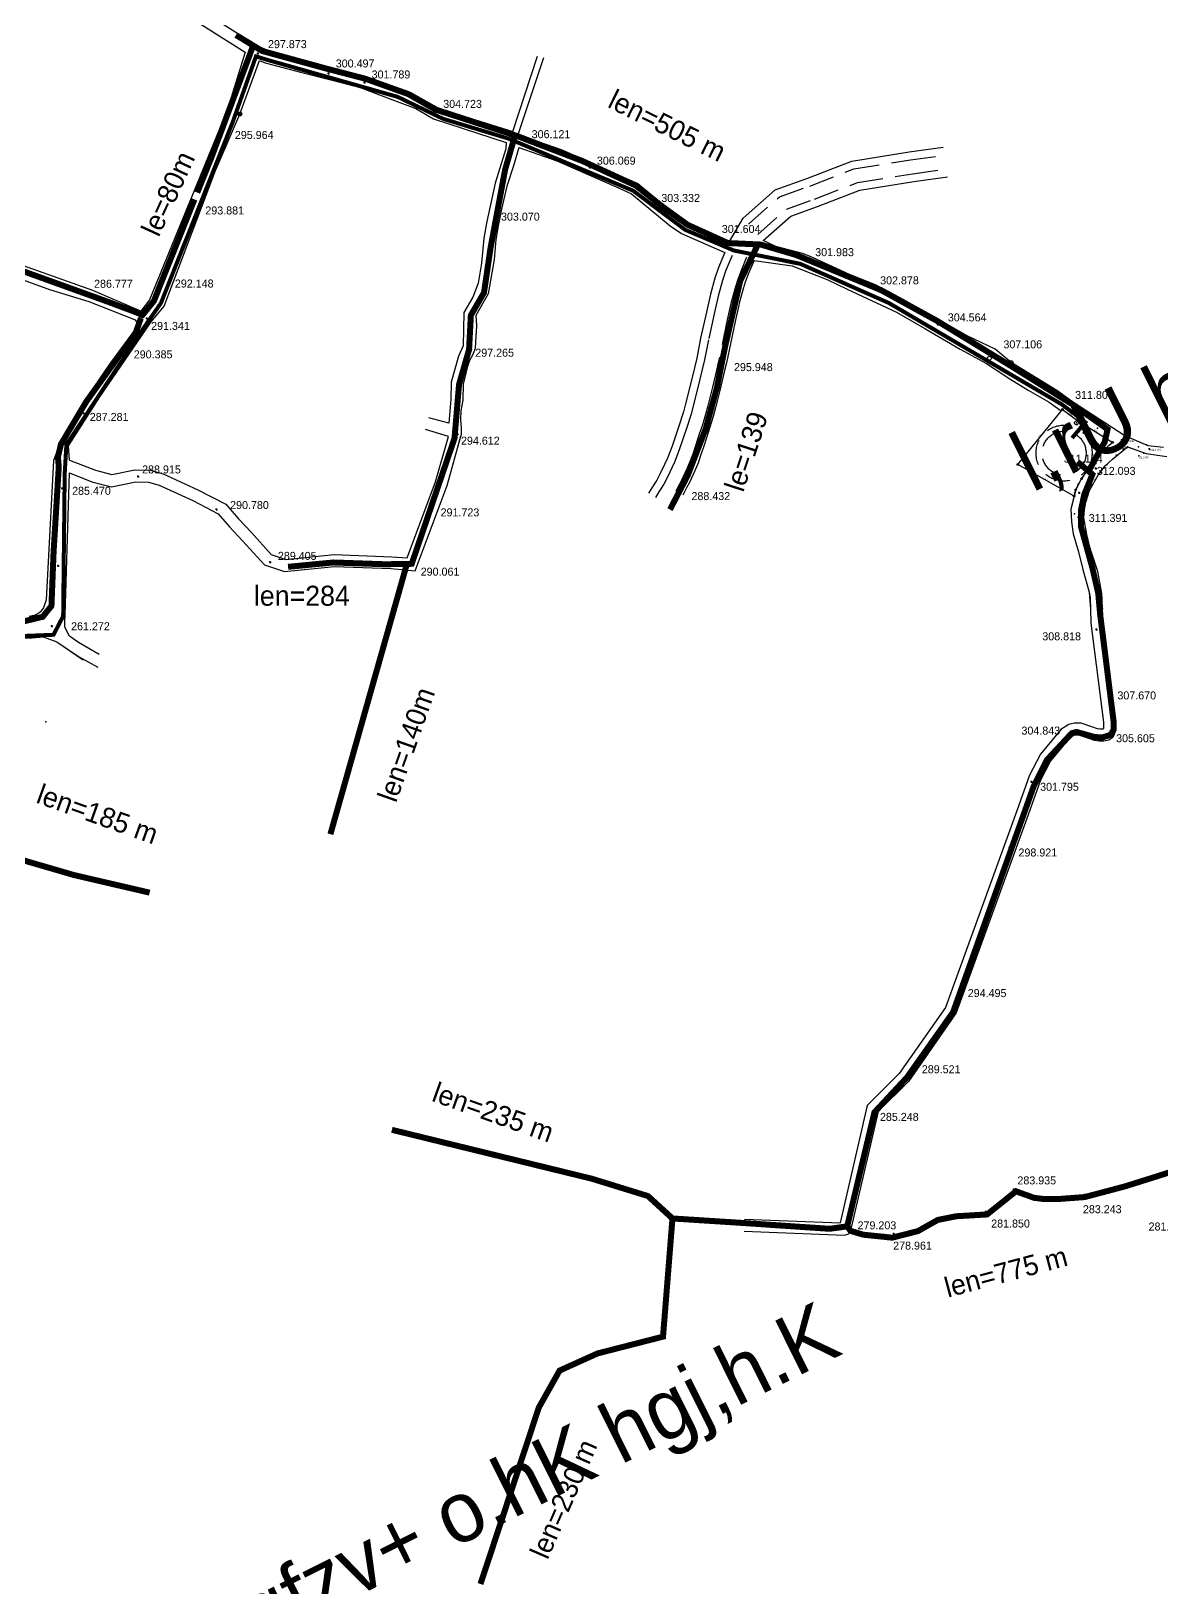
# Model space of a CAD drawing. Header units: metres. Extents: x 154318 to 157191, y 173056 to 174910.
# Drawn here: x 154811 to 155376, y 173705 to 174483 of the extents above; entities that cross this region are included whole.
import ezdxf
from ezdxf.enums import TextEntityAlignment as Align

# ---------------------------------------------------------------- set-up
doc = ezdxf.new("R2010")
doc.units = ezdxf.units.M
doc.header["$MEASUREMENT"] = 0
doc.linetypes.add('DASHED', pattern=[19.05, 12.7, -6.35])
doc.linetypes.add('SOLID_LINE', pattern=[0])
doc.layers.add('AA', color=7, linetype='Continuous')
doc.layers.add('CCCCCC', color=7, linetype='Continuous')
doc.styles.add('STYLE1', font='f1.shx', dxfattribs={"height": 2})
doc.dimstyles.new('Copy of Standard', dxfattribs={"dimtxt": 0.5, "dimasz": 0.18, "dimexe": 0.18, "dimexo": 0.0625, "dimgap": 0.3, "dimtad": 1, "dimzin": 0, "dimdsep": 46, "dimtxsty": 'Standard', "dimcen": 0.09, "dimse1": 1, "dimse2": 1, "dimsd1": 1, "dimsd2": 1, "dimadec": 0, "dimazin": 0, "dimtfac": 1, "dimtofl": 0, "dimtmove": 0, "dimatfit": 3, "dimfxl": 1, "dimtolj": 1, "dimtzin": 0, "dimarcsym": 0})

# ---------------------------------------------------------------- blocks, each defined once
blk = doc.blocks.new('*D0')
at = {"layer": 'Defpoints', "color": 0, "transparency": 16777216}
for p in [(155325.98, 174294.35, -0.64), (155303.68, 174266.82, -0.64), (155303.68, 174266.82)]:
    blk.add_point(p, dxfattribs=at)
at = {"layer": 'CCCCCC', "color": 0, "transparency": 16777216, "insert": (155314.4, 174280.93), "char_height": 0.5, "attachment_point": 5, "rotation": 50.99432}
blk.add_mtext('\\A1;35.43', dxfattribs=at)
blk = doc.blocks.new('*D1')
at = {"layer": 'Defpoints', "color": 0, "transparency": 16777216}
for p in [(155303.68, 174266.82, -0.64), (155331.79, 174251.08, -0.64), (155331.79, 174251.08)]:
    blk.add_point(p, dxfattribs=at)
at = {"layer": 'CCCCCC', "color": 0, "transparency": 16777216, "insert": (155318, 174259.43), "char_height": 0.5, "attachment_point": 5, "rotation": 330.76195}
blk.add_mtext('\\A1;32.21', dxfattribs=at)
blk = doc.blocks.new('*D2')
at = {"layer": 'Defpoints', "color": 0, "transparency": 16777216}
for p in [(155331.79, 174251.08, -0.64), (155331.79, 174251.08), (155332.55, 174254.15, 313.19)]:
    blk.add_point(p, dxfattribs=at)
at = {"layer": 'CCCCCC', "color": 0, "transparency": 16777216, "insert": (155331.64, 174252.75), "char_height": 0.5, "attachment_point": 5, "rotation": 76.13953}
blk.add_mtext('\\A1;3.16', dxfattribs=at)
blk = doc.blocks.new('*D3')
at = {"layer": 'Defpoints', "color": 0, "transparency": 16777216}
for p in [(155335.53, 174259.75, -0.64), (155332.55, 174254.15, 313.19), (155332.55, 174254.15)]:
    blk.add_point(p, dxfattribs=at)
at = {"layer": 'CCCCCC', "color": 0, "transparency": 16777216, "insert": (155333.55, 174257.21), "char_height": 0.5, "attachment_point": 5, "rotation": 61.984}
blk.add_mtext('\\A1;6.34', dxfattribs=at)
blk = doc.blocks.new('*D4')
at = {"layer": 'Defpoints', "color": 0, "transparency": 16777216}
for p in [(155340.31, 174266.51, -0.64), (155340.31, 174266.51), (155335.53, 174259.75, -0.64)]:
    blk.add_point(p, dxfattribs=at)
at = {"layer": 'CCCCCC', "color": 0, "transparency": 16777216, "insert": (155337.47, 174263.45), "char_height": 0.5, "attachment_point": 5, "rotation": 54.7227}
blk.add_mtext('\\A1;8.27', dxfattribs=at)
blk = doc.blocks.new('*D5')
at = {"layer": 'Defpoints', "color": 0, "transparency": 16777216}
for p in [(155343.7, 174270.73, -0.64), (155343.7, 174270.73), (155340.31, 174266.51, -0.64)]:
    blk.add_point(p, dxfattribs=at)
at = {"layer": 'CCCCCC', "color": 0, "transparency": 16777216, "insert": (155341.57, 174268.97), "char_height": 0.5, "attachment_point": 5, "rotation": 51.24718}
blk.add_mtext('\\A1;5.42', dxfattribs=at)
blk = doc.blocks.new('*D6')
at = {"layer": 'Defpoints', "color": 0, "transparency": 16777216}
for p in [(155351.06, 174277.89, -0.64), (155343.7, 174270.73, -0.64), (155343.7, 174270.73)]:
    blk.add_point(p, dxfattribs=at)
at = {"layer": 'CCCCCC', "color": 0, "transparency": 16777216, "insert": (155347, 174274.71), "char_height": 0.5, "attachment_point": 5, "rotation": 44.18222}
blk.add_mtext('\\A1;10.27', dxfattribs=at)
blk = doc.blocks.new('*D7')
at = {"layer": 'Defpoints', "color": 0, "transparency": 16777216}
for p in [(155333.47, 174288.89, -0.64), (155333.47, 174288.89), (155351.06, 174277.89, -0.64)]:
    blk.add_point(p, dxfattribs=at)
at = {"layer": 'CCCCCC', "color": 0, "transparency": 16777216, "insert": (155342.56, 174283.86), "char_height": 0.5, "attachment_point": 5, "rotation": 327.98588}
blk.add_mtext('\\A1;20.75', dxfattribs=at)
blk = doc.blocks.new('*D8')
at = {"layer": 'Defpoints', "color": 0, "transparency": 16777216}
for p in [(155325.98, 174294.35, -0.64), (155325.98, 174294.35), (155333.47, 174288.89, -0.64)]:
    blk.add_point(p, dxfattribs=at)
at = {"layer": 'CCCCCC', "color": 0, "transparency": 16777216, "insert": (155330.05, 174292.07), "char_height": 0.5, "attachment_point": 5, "rotation": 323.888}
blk.add_mtext('\\A1;9.26', dxfattribs=at)
blk = doc.blocks.new('*D9')
at = {"layer": 'Defpoints', "color": 0, "transparency": 16777216}
for p in [(155289.31, 174319.54, 300.9), (155325.8, 174293.94, -0.64), (155325.8, 174293.94)]:
    blk.add_point(p, dxfattribs=at)
at = {"layer": 'CCCCCC', "color": 0, "transparency": 16777216, "insert": (155307.87, 174307.19), "char_height": 0.5, "attachment_point": 5, "rotation": 324.94946}
blk.add_mtext('\\A1;44.57', dxfattribs=at)
blk = doc.blocks.new('*D10')
at = {"layer": 'Defpoints', "color": 0, "transparency": 16777216}
for p in [(155326.76, 174283.52, -0.64), (155326.76, 174283.52), (155326.76, 174272.52, -0.64)]:
    blk.add_point(p, dxfattribs=at)
at = {"layer": 'CCCCCC', "color": 0, "transparency": 16777216, "insert": (155326.21, 174278.02), "char_height": 0.5, "attachment_point": 5, "rotation": 90}
blk.add_mtext('\\A1;11.00', dxfattribs=at)
blk = doc.blocks.new('*D11')
at = {"layer": 'Defpoints', "color": 0, "transparency": 16777216}
for p in [(155326.76, 174286.52, -0.64), (155326.76, 174286.52), (155326.76, 174283.52)]:
    blk.add_point(p, dxfattribs=at)
at = {"layer": 'CCCCCC', "color": 0, "transparency": 16777216, "insert": (155326.21, 174285.02), "char_height": 0.5, "attachment_point": 5, "rotation": 90}
blk.add_mtext('\\A1;3.00', dxfattribs=at)

msp = doc.modelspace()

# ---------------------------------------------------------------- linework, layer by layer
at = {"color": 4}
msp.add_circle((154865.75388, 174340.86209), 1, dxfattribs=at)
at = {"layer": 'CCCCCC', "color": 0}
for points, elevation in [([(154594.26574, 174608.40544), (154608.0455, 174612.76786), (154617.56264, 174614.32772), (154625.8582, 174615.12902), (154633.28754, 174616.28483), (154639.64171, 174616.85688), (154643.62577, 174617.21556), (154648.00328, 174617.60966), (154658.63282, 174617.97232), (154669.60447, 174617.29782), (154698.26936, 174615.42514), (154711.76545, 174612.73425), (154717.69679, 174609.82809), (154721.72194, 174606.7384), (154723.02953, 174605.27353), (154728.65911, 174598.85236), (154738.35802, 174590.94853), (154756.98513, 174578.38887), (154775.21692, 174567.0953), (154793.9884, 174554.60527), (154816.36081, 174538.2666), (154852.66263, 174514.11835), (154917.58171, 174472.91593)], 283.28319), ([(154729.69417, 174606.77318), (154732.83923, 174603.18588), (154741.93768, 174595.77138), (154760.2433, 174583.42848), (154778.45944, 174572.14462), (154797.42121, 174559.52797), (154819.79334, 174543.1895), (154855.93216, 174519.14968), (154923.42236, 174476.31544)], 283.28319), ([(154931.10265, 174472.86374), (154944.55797, 174469.36365), (154957.06129, 174466.15087), (154976.75743, 174460.98771), (154999.97232, 174452.97107), (155014.48276, 174444.81858), (155051.36265, 174433.25014), (155063.67486, 174470.84934)], 278.68937), ([(154924.71709, 174468.8334), (154927.58605, 174467.57882), (154945.26935, 174462.97892), (154961.13068, 174458.85296), (154975.02031, 174455.23989), (154992.1512, 174448.80711), (155002.96389, 174444.73155), (155011.67871, 174439.67026), (155047.95062, 174427.77965)], 278.68937), ([(155066.63024, 174470.16093), (155054.07877, 174432.04926), (155055.30316, 174431.61144), (155074.82156, 174423.8239), (155091.37344, 174417.21996)], 298.16034), ([(155047.95062, 174427.77965), (155047.90139, 174424.59171), (155042.53025, 174407.42329), (155038.3931, 174388.30914), (155036.83651, 174379.99441), (155035.73521, 174367.44829), (155034.10143, 174357.54215), (155031.43375, 174350.50575), (155026.89311, 174342.86126), (155026.54115, 174326.1349), (155024.1329, 174321.0485), (155020.62047, 174307.98643), (155020.31197, 174299.5042), (155019.36648, 174287.4184), (155009.42088, 174290.07169)], 278.68937), ([(155056.34841, 174430.85628), (155075.46674, 174424.19795), (155106.66122, 174410.51348), (155113.80956, 174407.20869), (155133.6, 174390.91525), (155138.58445, 174387.65144), (155159.66616, 174378.27281)], 279.92843), ([(155054.37505, 174425.19009), (155051.83745, 174416.65181), (155048.33188, 174405.87258), (155045.71778, 174394.4601), (155044.09685, 174386.16989), (155042.79249, 174379.20248), (155042.08808, 174369.30725), (155039.09557, 174352.11781), (155032.92174, 174341.2619), (155033.20994, 174336.05526), (155032.69095, 174327.90873), (155032.4927, 174324.79683), (155031.17224, 174321.53245), (155029.73742, 174318.84168), (155028.60763, 174315.26145), (155027.37402, 174310.27511), (155026.59283, 174307.11747), (155026.29815, 174299.01514), (155025.34124, 174293.60872), (155025.15088, 174289.3654), (155025.46582, 174285.05326), (155025.4889, 174282.36082), (155025.35375, 174280.83592), (155025.33218, 174280.80909)], 279.92843), ([(155054.37505, 174425.19009), (155073.27152, 174418.60901), (155104.19688, 174405.0426), (155110.59151, 174402.08626), (155130.0392, 174386.075), (155135.70298, 174382.36638), (155157.22738, 174372.79081)], 279.92843), ([(155166.49878, 174390.01815), (155182.46883, 174404.18515), (155198.31761, 174409.77336), (155220.71514, 174418.47436), (155249.43408, 174423.0488), (155266.40194, 174425.41375)], 313.36682), ([(155176.45301, 174378.79704), (155190.22627, 174391.01527), (155203.52875, 174395.70567), (155224.6551, 174403.91284), (155251.64937, 174408.21257), (155268.47259, 174410.55736)], 313.36682), ([(154865.47963, 174343.47754), (154841.44722, 174353.81926), (154747.184, 174387.28803), (154731.52028, 174393.87702), (154715.65705, 174397.2129)], 283.28319), ([(155159.66616, 174378.27281), (155166.49878, 174390.01815)], 279.92843), ([(155157.22738, 174372.79081), (155155.71448, 174369.26606), (155153.92305, 174364.77473), (155152.34752, 174359.98501), (155150.03822, 174351.98641), (155148.04111, 174343.02326), (155145.16866, 174329.93824), (155143.20952, 174319.95582), (155142.10448, 174315.17817), (155139.79288, 174305.60069), (155137.59479, 174297.12297), (155136.55299, 174293.10904), (155134.29495, 174286.06456), (155130.92141, 174275.95654), (155128.65301, 174269.96066), (155127.19467, 174266.80476), (155125.20834, 174262.64392), (155123.25628, 174259.05565), (155120.87846, 174255.21923), (155119.20892, 174252.52444)], 279.92843), ([(155376.43866, 174275.27467), (155368.78823, 174276.14716), (155357.09768, 174281.09894), (155331.03193, 174298.10333), (155323.09246, 174303.88857), (155300.31613, 174317.82228), (155292.3294, 174324.41268), (155278.28705, 174331.09638), (155260.02115, 174341.6331), (155246.77614, 174349.15824), (155232.47774, 174356.64162), (155219.57642, 174361.85998), (155210.93074, 174365.83862), (155199.55312, 174370.94762), (155196.01076, 174372.23529), (155182.8082, 174375.81618), (155176.45301, 174378.79704)], 313.36682), ([(155171.85422, 174368.8378), (155169.26134, 174362.72109), (155167.49197, 174358.02044), (155166.39421, 174354.56106), (155164.45707, 174347.45324), (155164.23666, 174346.47784), (155162.39426, 174338.32481), (155158.07397, 174317.69295), (155157.17482, 174313.76388), (155154.96768, 174304.50617), (155152.57177, 174295.11941), (155151.45483, 174290.81597), (155149.85726, 174285.47354), (155148.15672, 174280.16832), (155146.58058, 174275.42876), (155144.99964, 174270.76663), (155144.06028, 174268.01514), (155142.12421, 174263.3541), (155139.6094, 174257.91194), (155138.17493, 174255.09009), (155136.23, 174251.51492)], 301.54541), ([(155171.85422, 174368.8378), (155190.96439, 174366.1896), (155208.66002, 174359.07965), (155218.35506, 174354.48686), (155242.97598, 174342.94374), (155257.1839, 174334.85869), (155274.93792, 174324.52122), (155287.93751, 174317.38302), (155299.68108, 174309.57242), (155308.88983, 174304.03044), (155319.26387, 174298.01685), (155325.35323, 174293.57446)], 301.54541), ([(155019.24942, 174280.79711), (155007.77103, 174284.30398)], 279.92843), ([(155351.06391, 174277.89138), (155348.6886, 174275.81564), (155343.69799, 174270.73278), (155340.30766, 174266.50894), (155337.31125, 174262.55686), (155335.52862, 174259.7536), (155332.54875, 174254.15305), (155330.185, 174244.57323), (155330.41534, 174238.11239), (155331.29084, 174232.24618), (155334.0506, 174223.25326), (155336.14052, 174214.29288), (155339.32035, 174202.97886), (155339.72961, 174200.17306), (155339.90861, 174194.58443), (155340.0877, 174187.33504)], 313.83228), ([(155351.06391, 174277.89138), (155348.6886, 174275.81564), (155343.69799, 174270.73278), (155340.30766, 174266.50894), (155337.31125, 174262.55686), (155335.52862, 174259.7536), (155332.54875, 174254.15305), (155330.185, 174244.57323), (155330.41534, 174238.11239), (155331.29084, 174232.24618), (155334.0506, 174223.25326), (155336.14052, 174214.29288), (155339.32035, 174202.97886), (155339.72961, 174200.17306), (155339.90861, 174194.58443), (155340.0877, 174187.33504)], 313.83228), ([(155351.06391, 174277.89138), (155348.6886, 174275.81564), (155343.69799, 174270.73278), (155340.30766, 174266.50894), (155337.31125, 174262.55686), (155335.52862, 174259.7536), (155332.54875, 174254.15305), (155330.185, 174244.57323), (155330.41534, 174238.11239), (155331.29084, 174232.24618), (155334.0506, 174223.25326), (155336.14052, 174214.29288), (155339.32035, 174202.97886), (155339.72961, 174200.17306), (155339.90861, 174194.58443), (155340.0877, 174187.33504)], 313.19073), ([(155351.06391, 174277.89138), (155348.6886, 174275.81564), (155343.69799, 174270.73278), (155340.30766, 174266.50894), (155337.41391, 174262.69225), (155335.52862, 174259.7536), (155332.5989, 174254.24729), (155331.79118, 174251.08274), (155330.185, 174244.57323), (155330.41534, 174238.11239), (155331.29084, 174232.24618), (155334.0506, 174223.25326), (155336.14052, 174214.29288), (155339.32035, 174202.97886), (155339.90861, 174194.58443), (155340.0877, 174187.33504)], 301.54541), ([(155167.11025, 173889.70375), (155214.82021, 173887.73991)], 274.36181), ([(155166.86349, 173883.70883), (155217.05588, 173881.64281)], 274.36181)]:
    msp.add_lwpolyline(points, dxfattribs=dict(at, elevation=elevation))
at = {"layer": 'CCCCCC', "color": 2}
for points in [[(154816.36081, 174538.2666), (154852.66263, 174514.11835), (154917.58171, 174472.91593)], [(154923.42236, 174476.31544), (154931.10265, 174472.86374)]]:
    msp.add_lwpolyline(points, dxfattribs=at)
at = {"layer": 'CCCCCC', "color": 4, "linetype": 'DASHED', "const_width": 3}
for points in [[(155339.2421, 174263.88108), (155347.08835, 174278.14944), (155348.50167, 174284.4207), (155331.38446, 174296.60873), (155300.56096, 174315.86463), (155263.27986, 174338.63031), (155235.41199, 174353.94906), (155192.88929, 174371.54708), (155175.13467, 174376.7745), (155158.73645, 174377.52197), (155138.58204, 174386.69636), (155126.30045, 174395.59157), (155112.90149, 174406.20687), (155086.05613, 174418.54309), (155053.11741, 174431.15276), (155012.66821, 174444.25855), (154999.09092, 174451.97729), (154977.6503, 174459.64116), (154958.43873, 174464.63771), (154926.11845, 174473.50426), (154913.04885, 174481.46956)], [(155333.54521, 174268.07038), (155340.92669, 174261.86052), (155336.848, 174251.76919), (155335.29431, 174244.39513), (155335.29431, 174235.46799), (155340.92669, 174215.09129), (155343.84058, 174202.47753), (155344.77014, 174192.16351), (155351.47437, 174138.74478), (155351.48954, 174134.20016), (155350.06485, 174131.87831), (155348.93989, 174131.35434), (155345.94063, 174130.45541), (155342.11615, 174130.60523), (155333.04439, 174133.1514), (155330.6446, 174132.55293), (155318.19986, 174119.20397), (155311.57531, 174105.968), (155293.72394, 174055.88793), (155271.30064, 173993.07294), (155248.31012, 173960.53441), (155232.01245, 173943.03791), (155218.42757, 173886.14869), (155220.01625, 173883.79547), (155226.45834, 173881.87714), (155240.92769, 173880.39444), (155253.74402, 173883.68235), (155263.64458, 173889.24267), (155273.00775, 173891.11196), (155288.30803, 173891.99873), (155302.73385, 173903.58085), (155311.82348, 173900.29754), (155317.01927, 173899.66278), (155324.92572, 173899.78261), (155337.04482, 173900.68153), (155357.3345, 173906.06138), (155381.77909, 173913.77591)]]:
    msp.add_lwpolyline(points, dxfattribs=at)
at = {"layer": 'CCCCCC', "color": 0}
for points in [[(154917.58171, 174472.91593), (154908.76062, 174444.31656), (154869.86038, 174349.12742), (154865.47963, 174343.47754)], [(154829.79428, 174269.05076), (154829.40779, 174276.1804), (154844.946, 174300.70943), (154866.03265, 174331.25323), (154870.58175, 174338.1511), (154877.11727, 174345.98738), (154902.86688, 174413.79713), (154914.93514, 174441.9996), (154924.71709, 174468.8334)], [(154777.75172, 174369.58938), (154819.92677, 174354.25427), (154839.53196, 174348.34911), (154862.3428, 174339.27583), (154863.43463, 174338.04257), (154863.64785, 174336.94791), (154863.28045, 174335.31987), (154849.8899, 174316.91179), (154836.66489, 174297.66733), (154829.51883, 174286.02645), (154825.28929, 174278.01806), (154821.8643, 174268.80819), (154818.16754, 174199.23965), (154816.88256, 174195.12417), (154815.12906, 174193.05045), (154813.18923, 174191.76927), (154812.00244, 174191.29509), (154809.71946, 174190.88706)], [(154829.79428, 174269.05076), (154842.91313, 174263.96323), (154851.04162, 174261.87941), (154862.41029, 174264.10486), (154870.16778, 174264.01754), (154876.72237, 174262.18438), (154894.04363, 174254.21658), (154907.99239, 174247.01851), (154914.23538, 174239.60178), (154920.75514, 174232.77027), (154930.64929, 174221.82268), (154937.9221, 174219.40042), (154962.12022, 174221.91182), (154990.96572, 174220.76164), (154998.53115, 174220.10471), (155012.75601, 174258.2135), (155019.24942, 174280.79711)], [(154829.84972, 174262.59388), (154841.07695, 174258.23993), (154850.86434, 174255.73083), (154862.95856, 174258.09831), (154869.31144, 174258.0268), (154874.64764, 174256.53439), (154891.41283, 174248.82239), (154904.17473, 174242.23677), (154909.76563, 174235.59473), (154916.35837, 174228.68677), (154927.25605, 174216.6288), (154937.25411, 174213.29886), (154962.31136, 174215.89943), (154990.58646, 174214.77199), (155002.55699, 174213.73256), (155018.45829, 174256.33259), (155025.36146, 174280.91338)], [(155346.35736, 174187.50657), (155345.64224, 174202.3894), (155343.68894, 174213.27236), (155339.84699, 174224.81667), (155338.14213, 174231.91901), (155336.69858, 174240.13313), (155336.93004, 174244.33198), (155337.60222, 174248.03043), (155339.47532, 174253.82731), (155342.41006, 174259.09212), (155344.00588, 174261.9135), (155347.27871, 174266.08669), (155350.97339, 174269.42953), (155358.38895, 174275.66263), (155367.72284, 174272.25114), (155378.13408, 174270.87533)], [(154844.63922, 174171.86157), (154834.37812, 174177.80747), (154829.82498, 174181.07813), (154827.50719, 174185.60711), (154827.56916, 174188.48348), (154827.75668, 174191.76481), (154829.84972, 174262.59388)], [(155340.06542, 174187.54193), (155346.49281, 174137.98037), (155346.42632, 174134.82456), (155346.35151, 174134.60038), (155345.83628, 174134.47169), (155344.86754, 174134.47169), (155343.49616, 174134.72561), (155340.56815, 174135.67597), (155335.2458, 174137.6196), (155331.77867, 174137.6196), (155329.2301, 174136.824), (155325.38363, 174134.55891), (155315.02917, 174122.13192), (155309.43636, 174111.53198), (155303.11966, 174093.70159)], [(155346.35736, 174187.50657), (155352.50068, 174138.2904), (155352.40582, 174133.78835), (155351.63941, 174131.49189), (155351.21447, 174130.30067), (155349.1277, 174129.10946), (155346.57425, 174128.47169), (155344.31674, 174128.47169), (155342.0175, 174128.89742), (155338.61227, 174130.00267), (155334.18452, 174131.6196), (155332.69343, 174131.6196), (155331.6785, 174131.30277), (155329.32614, 174129.91752), (155320.04191, 174118.77497), (155314.9464, 174109.11755), (155308.77525, 174091.69801)], [(154704.28062, 174102.14061), (154709.0784, 174103.91022), (154720.95095, 174109.68131), (154731.80394, 174115.20206), (154776.06769, 174142.62528), (154785.81546, 174152.82295), (154790.07907, 174162.84444), (154792.38281, 174172.08738), (154795.52124, 174177.49039), (154799.00457, 174179.7552), (154806.86717, 174180.22924), (154811.16075, 174180.15433), (154816.61467, 174180.76756), (154823.45916, 174178.23947), (154834.32598, 174170.88395), (154843.98417, 174165.58939)], [(154823.45916, 174178.23947), (154836.70947, 174169.27061)], [(155303.11966, 174093.70159), (155267.48285, 173995.47291), (155244.35928, 173962.38444), (155228.47147, 173946.42332), (155214.82021, 173887.73991)], [(155308.77525, 174091.69801), (155272.8799, 173992.72137), (155248.97905, 173958.52064), (155233.92853, 173943.40068), (155220.10124, 173883.96054)]]:
    msp.add_lwpolyline(points, dxfattribs=at)
at = {"layer": 'CCCCCC', "color": 1, "linetype": 'DASHED', "const_width": 3}
msp.add_lwpolyline([(154921.45357, 174475.79418), (154900.59915, 174419.89804), (154893.66458, 174402.73242)], dxfattribs=at)
at = {"layer": 'CCCCCC', "color": 0, "flags": 128}
for points in [[(154923.90818, 174472.28747), (154923.90818, 174472.78747)], [(154923.90818, 174472.28747), (154923.40818, 174472.28747)], [(154923.90818, 174472.28747), (154924.40818, 174472.28747)], [(154923.90818, 174472.28747), (154923.90818, 174471.78747)], [(154959.31688, 174462.2338), (154958.81688, 174462.2338)], [(154959.31688, 174462.2338), (154959.31688, 174462.7338)], [(154959.31688, 174462.2338), (154959.81688, 174462.2338)], [(154959.31688, 174462.2338), (154959.31688, 174461.7338)], [(154977.18153, 174457.74648), (154976.68153, 174457.74648)], [(154977.18153, 174457.74648), (154977.18153, 174458.24648)], [(154977.18153, 174457.74648), (154977.68153, 174457.74648)], [(154977.18153, 174457.74648), (154977.18153, 174457.24648)], [(155012.47262, 174442.15183), (155011.97262, 174442.15183)], [(155012.47262, 174442.15183), (155012.47262, 174442.65183)], [(155012.47262, 174442.15183), (155012.97262, 174442.15183)], [(155012.47262, 174442.15183), (155012.47262, 174441.65183)], [(154909.4886, 174433.33358), (154909.4886, 174433.83358)], [(154909.4886, 174433.33358), (154908.9886, 174433.33358)], [(154909.4886, 174433.33358), (154909.9886, 174433.33358)], [(154909.4886, 174433.33358), (154909.4886, 174432.83358)], [(155055.63841, 174426.63823), (155055.13841, 174426.63823)], [(155055.63841, 174426.63823), (155055.63841, 174427.13823)], [(155055.63841, 174426.63823), (155056.13841, 174426.63823)], [(155055.63841, 174426.63823), (155055.63841, 174426.13823)], [(155089.8918, 174415.21977), (155089.3918, 174415.21977)], [(155089.8918, 174415.21977), (155089.8918, 174415.71977)], [(155089.8918, 174415.21977), (155090.3918, 174415.21977)], [(155089.8918, 174415.21977), (155089.8918, 174414.71977)], [(154894.61182, 174396.24715), (154894.11182, 174396.24715)], [(154894.61182, 174396.24715), (154894.61182, 174396.74715)], [(154894.61182, 174396.24715), (154895.11182, 174396.24715)], [(154894.61182, 174396.24715), (154894.61182, 174395.74715)], [(155121.76627, 174396.68352), (155121.26627, 174396.68352)], [(155121.76627, 174396.68352), (155121.76627, 174397.18352)], [(155121.76627, 174396.68352), (155122.26627, 174396.68352)], [(155121.76627, 174396.68352), (155121.76627, 174396.18352)], [(155043.50289, 174392.37714), (155043.00289, 174392.37714)], [(155043.50289, 174392.37714), (155043.50289, 174392.87714)], [(155043.50289, 174392.37714), (155044.00289, 174392.37714)], [(155043.50289, 174392.37714), (155043.50289, 174391.87714)], [(155154.59307, 174377.19675), (155154.09307, 174377.19675)], [(155154.59307, 174377.19675), (155154.59307, 174377.69675)], [(155154.59307, 174377.19675), (155155.09307, 174377.19675)], [(155154.59307, 174377.19675), (155154.59307, 174376.69675)], [(155198.79846, 174368.37359), (155198.29846, 174368.37359)], [(155198.79846, 174368.37359), (155198.79846, 174368.87359)], [(155198.79846, 174368.37359), (155199.29846, 174368.37359)], [(155198.79846, 174368.37359), (155198.79846, 174367.87359)], [(154879.75022, 174359.17791), (154879.25022, 174359.17791)], [(154879.75022, 174359.17791), (154879.75022, 174359.67791)], [(154879.75022, 174359.17791), (154880.25022, 174359.17791)], [(154879.75022, 174359.17791), (154879.75022, 174358.67791)], [(155232.19437, 174355.18837), (155232.19437, 174355.68837)], [(154840.1566, 174351.07603), (154839.6566, 174351.07603)], [(154840.1566, 174351.07603), (154840.1566, 174351.57603)], [(154840.1566, 174351.07603), (154840.6566, 174351.07603)], [(154840.1566, 174351.07603), (154840.1566, 174350.57603)], [(155232.19437, 174355.18837), (155231.69437, 174355.18837)], [(155232.19437, 174355.18837), (155232.69437, 174355.18837)], [(155232.19437, 174355.18837), (155232.19437, 174354.68837)], [(154868.50253, 174339.76565), (154868.50253, 174340.26565)], [(154868.50253, 174339.76565), (154868.00253, 174339.76565)], [(154868.50253, 174339.76565), (154869.00253, 174339.76565)], [(154868.50253, 174339.76565), (154868.50253, 174339.26565)], [(155263.7748, 174336.72826), (155263.2748, 174336.72826)], [(155263.7748, 174336.72826), (155263.7748, 174337.22826)], [(155263.7748, 174336.72826), (155264.2748, 174336.72826)], [(155263.7748, 174336.72826), (155263.7748, 174336.22826)], [(154859.54459, 174325.03963), (154859.04459, 174325.03963)], [(154859.54459, 174325.03963), (154859.54459, 174325.53963)], [(154859.54459, 174325.03963), (154860.04459, 174325.03963)], [(154859.54459, 174325.03963), (154859.54459, 174324.53963)], [(155030.52128, 174324.5435), (155030.02128, 174324.5435)], [(155030.52128, 174324.5435), (155030.52128, 174325.0435)], [(155030.52128, 174324.5435), (155031.02128, 174324.5435)], [(155030.52128, 174324.5435), (155030.52128, 174324.0435)], [(155291.24049, 174320.9191), (155290.74049, 174320.9191)], [(155291.24049, 174320.9191), (155291.24049, 174321.4191)], [(155291.24049, 174320.9191), (155291.74049, 174320.9191)], [(155291.24049, 174320.9191), (155291.24049, 174320.4191)], [(155327.34487, 174298.08616), (155326.84487, 174298.08616)], [(155327.34487, 174298.08616), (155327.34487, 174298.58616)], [(155327.34487, 174298.08616), (155327.84487, 174298.08616)], [(155327.34487, 174298.08616), (155327.34487, 174297.58616)], [(154837.03213, 174292.31034), (154836.53213, 174292.31034)], [(154837.03213, 174292.31034), (154837.03213, 174292.81034)], [(154837.03213, 174292.31034), (154837.53213, 174292.31034)], [(154837.03213, 174292.31034), (154837.03213, 174291.81034)], [(155023.73359, 174281.9341), (155023.23359, 174281.9341)], [(155023.73359, 174281.9341), (155023.73359, 174282.4341)], [(155023.73359, 174281.9341), (155024.23359, 174281.9341)], [(155023.73359, 174281.9341), (155023.73359, 174281.4341)], [(155355.68024, 174279.00426), (155355.18024, 174279.00426)], [(155355.68024, 174279.00426), (155355.68024, 174279.50426)], [(155355.68024, 174279.00426), (155356.18024, 174279.00426)], [(155355.68024, 174279.00426), (155355.68024, 174278.50426)], [(155369.43747, 174274.48472), (155368.93747, 174274.48472)], [(155369.43747, 174274.48472), (155369.43747, 174274.98472)], [(155369.43747, 174274.48472), (155369.93747, 174274.48472)], [(155369.43747, 174274.48472), (155369.43747, 174273.98472)], [(155342.61445, 174264.85218), (155342.11445, 174264.85218)], [(155342.61445, 174264.85218), (155342.61445, 174265.35218)], [(155342.61445, 174264.85218), (155343.11445, 174264.85218)], [(155342.61445, 174264.85218), (155342.61445, 174264.35218)], [(154826.23973, 174254.8817), (154825.73973, 174254.8817)], [(154826.23973, 174254.8817), (154826.23973, 174255.3817)], [(154826.23973, 174254.8817), (154826.73973, 174254.8817)], [(154826.23973, 174254.8817), (154826.23973, 174254.3817)], [(154864.20568, 174260.77226), (154863.70568, 174260.77226)], [(154864.20568, 174260.77226), (154864.20568, 174261.27226)], [(154864.20568, 174260.77226), (154864.70568, 174260.77226)], [(154864.20568, 174260.77226), (154864.20568, 174260.27226)], [(155334.35696, 174252.7457), (155333.85696, 174252.7457)], [(155334.35696, 174252.7457), (155334.35696, 174253.2457)], [(155334.35696, 174252.7457), (155334.85696, 174252.7457)], [(155334.35696, 174252.7457), (155334.35696, 174252.2457)], [(154903.35159, 174244.40966), (154902.85159, 174244.40966)], [(154903.35159, 174244.40966), (154903.35159, 174244.90966)], [(154903.35159, 174244.40966), (154903.85159, 174244.40966)], [(154903.35159, 174244.40966), (154903.35159, 174243.90966)], [(155010.88857, 174245.00732), (155010.38857, 174245.00732)], [(155010.88857, 174245.00732), (155010.88857, 174245.50732)], [(155010.88857, 174245.00732), (155011.38857, 174245.00732)], [(155010.88857, 174245.00732), (155010.88857, 174244.50732)], [(155333.91684, 174240.371), (155333.41684, 174240.371)], [(155333.91684, 174240.371), (155333.91684, 174240.871)], [(155333.91684, 174240.371), (155334.41684, 174240.371)], [(155333.91684, 174240.371), (155333.91684, 174239.871)], [(154824.12071, 174216.19552), (154823.62071, 174216.19552)], [(154824.12071, 174216.19552), (154824.12071, 174216.69552)], [(154824.12071, 174216.19552), (154824.62071, 174216.19552)], [(154824.12071, 174216.19552), (154824.12071, 174215.69552)], [(154930.17418, 174217.93608), (154929.67418, 174217.93608)], [(154930.17418, 174217.93608), (154930.17418, 174218.43608)], [(154930.17418, 174217.93608), (154930.67418, 174217.93608)], [(154930.17418, 174217.93608), (154930.17418, 174217.43608)], [(154997.78365, 174216.65645), (154997.28365, 174216.65645)], [(154997.78365, 174216.65645), (154997.78365, 174217.15645)], [(154997.78365, 174216.65645), (154998.28365, 174216.65645)], [(154997.78365, 174216.65645), (154997.78365, 174216.15645)], [(154821.04557, 174186.05006), (154820.54557, 174186.05006)], [(154821.04557, 174186.05006), (154821.04557, 174186.55006)], [(154821.04557, 174186.05006), (154821.54557, 174186.05006)], [(154821.04557, 174186.05006), (154821.04557, 174185.55006)], [(155342.93549, 174184.43803), (155342.43549, 174184.43803)], [(155342.93549, 174184.43803), (155342.93549, 174184.93803)], [(155342.93549, 174184.43803), (155343.43549, 174184.43803)], [(155342.93549, 174184.43803), (155342.93549, 174183.93803)], [(155348.80311, 174152.64288), (155348.30311, 174152.64288)], [(155348.80311, 174152.64288), (155348.80311, 174153.14288)], [(155348.80311, 174152.64288), (155349.30311, 174152.64288)], [(155348.80311, 174152.64288), (155348.80311, 174152.14288)], [(155330.70701, 174132.54044), (155330.20701, 174132.54044)], [(155330.70701, 174132.54044), (155330.70701, 174133.04044)], [(155330.70701, 174132.54044), (155331.20701, 174132.54044)], [(155330.70701, 174132.54044), (155330.70701, 174132.04044)], [(155349.45001, 174131.30256), (155348.95001, 174131.30256)], [(155349.45001, 174131.30256), (155349.45001, 174131.80256)], [(155349.45001, 174131.30256), (155349.95001, 174131.30256)], [(155349.45001, 174131.30256), (155349.45001, 174130.80256)], [(155310.53932, 174108.24952), (155310.03932, 174108.24952)], [(155310.53932, 174108.24952), (155310.53932, 174108.74952)], [(155310.53932, 174108.24952), (155311.03932, 174108.24952)], [(155310.53932, 174108.24952), (155310.53932, 174107.74952)], [(155299.47185, 174075.19193), (155299.47185, 174075.69193)], [(155299.47185, 174075.19193), (155298.97185, 174075.19193)], [(155299.47185, 174075.19193), (155299.97185, 174075.19193)], [(155299.47185, 174075.19193), (155299.47185, 174074.69193)], [(155275.37345, 174004.66803), (155274.87345, 174004.66803)], [(155275.37345, 174004.66803), (155275.37345, 174005.16803)], [(155275.37345, 174004.66803), (155275.87345, 174004.66803)], [(155275.37345, 174004.66803), (155275.37345, 174004.16803)], [(155252.71871, 173967.04208), (155252.21871, 173967.04208)], [(155252.71871, 173967.04208), (155252.71871, 173967.54208)], [(155252.71871, 173967.04208), (155253.21871, 173967.04208)], [(155252.71871, 173967.04208), (155252.71871, 173966.54208)], [(155231.77322, 173942.68566), (155231.27322, 173942.68566)], [(155231.77322, 173942.68566), (155231.77322, 173943.18566)], [(155231.77322, 173942.68566), (155232.27322, 173942.68566)], [(155231.77322, 173942.68566), (155231.77322, 173942.18566)], [(155301.69901, 173904.51527), (155301.19901, 173904.51527)], [(155301.69901, 173904.51527), (155301.69901, 173905.01527)], [(155301.69901, 173904.51527), (155302.19901, 173904.51527)], [(155301.69901, 173904.51527), (155301.69901, 173904.01527)], [(155337.00526, 173901.7718), (155336.50526, 173901.7718)], [(155337.00526, 173901.7718), (155337.00526, 173902.2718)], [(155337.00526, 173901.7718), (155337.50526, 173901.7718)], [(155337.00526, 173901.7718), (155337.00526, 173901.2718)], [(155287.65314, 173893.36372), (155287.15314, 173893.36372)], [(155287.65314, 173893.36372), (155287.65314, 173893.86372)], [(155287.65314, 173893.36372), (155288.15314, 173893.36372)], [(155287.65314, 173893.36372), (155287.65314, 173892.86372)], [(155218.287, 173886.32615), (155217.787, 173886.32615)], [(155218.287, 173886.32615), (155218.287, 173886.82615)], [(155218.287, 173886.32615), (155218.787, 173886.32615)], [(155218.287, 173886.32615), (155218.287, 173885.82615)], [(155241.66072, 173882.26292), (155241.16072, 173882.26292)], [(155241.66072, 173882.26292), (155241.66072, 173882.76292)], [(155241.66072, 173882.26292), (155242.16072, 173882.26292)], [(155241.66072, 173882.26292), (155241.66072, 173881.76292)]]:
    msp.add_lwpolyline(points, dxfattribs=at)
at = {"layer": 'CCCCCC', "color": 3, "linetype": 'DASHED', "const_width": 2}
msp.add_lwpolyline([(154798.16717, 174180.78108), (154821.84064, 174181.7275), (154826.66297, 174191.0075), (154827.44646, 174262.20601), (154828.28496, 174276.71425), (154866.36852, 174334.32556), (154875.55031, 174347.56317), (154911.40293, 174438.00284), (154923.00727, 174470.81646), (154928.68139, 174469.05625), (154993.73361, 174450.60514), (155016.55719, 174439.57639), (155049.3081, 174429.67418), (155111.45782, 174403.67053), (155137.47985, 174384.12563), (155161.76796, 174373.79442), (155194.97227, 174367.12608), (155239.22888, 174347.54353), (155325.78432, 174296.79376), (155337.3678, 174287.96814), (155330.76791, 174280.07748)], dxfattribs=at)
at = {"layer": 'CCCCCC', "color": 44, "linetype": 'DASHED', "const_width": 3}
for points in [[(155052.49138, 174431.47942), (155047.50589, 174414.26537), (155040.16805, 174374.83417), (155036.94873, 174352.73328), (155030.3811, 174341.42208), (155029.4762, 174324.2285), (155024.48123, 174306.88428), (155022.21613, 174279.9424), (155000.82673, 174217.18881), (154987.40311, 174216.9653), (154961.67892, 174217.85933), (154939.03556, 174215.68404)], [(154892.29194, 174399.33461), (154871.96676, 174348.47193), (154866.3863, 174341.63671), (154850.21502, 174347.74083), (154721.9659, 174393.9951)], [(155173.54683, 174376.23743), (155164.92467, 174358.47157), (155157.37815, 174325.63012), (155153.35448, 174305.38114), (155147.78849, 174284.89064), (155138.72622, 174261.3824), (155129.86313, 174244.30425)], [(154865.46332, 174339.90523), (154862.94432, 174332.78558), (154862.94432, 174332.78558), (154838.06053, 174297.99971), (154825.56837, 174276.96395), (154824.05261, 174270.52404), (154824.48704, 174265.72971), (154821.88617, 174222.98359), (154820.82571, 174196.14077), (154816.47574, 174190.72505), (154804.28331, 174187.76708)], [(154998.28365, 174216.65645), (154960.19681, 174082.04366)], [(154696.16677, 174110.76195), (154707.7559, 174097.86851), (154832.02791, 174061.64423), (154869.88943, 174052.83941)], [(155217.92105, 173885.98577), (155209.6233, 173884.82566), (155165.32116, 173887.80984), (155131.10276, 173889.99429), (155118.86677, 173901.19919), (155090.82706, 173909.85772), (154990.90323, 173934.30463)], [(155131.10276, 173889.99429), (155126.38837, 173830.92471), (155093.6608, 173822.53121), (155074.70891, 173813.96597), (155064.32999, 173795.48322), (155035.19274, 173707.29082)]]:
    msp.add_lwpolyline(points, dxfattribs=at)
at = {"layer": 'CCCCCC', "color": 5, "linetype": 'DASHED'}
for points, elevation in [([(155169.15324, 174387.02585), (155184.53748, 174400.67318), (155199.70725, 174406.02198), (155221.7658, 174414.59129), (155250.02482, 174419.09248), (155266.95411, 174421.45205)], 313.36682), ([(155173.79855, 174381.78933), (155188.15762, 174394.52724), (155202.13911, 174399.45705), (155223.60445, 174407.79591), (155251.05862, 174412.1689), (155267.92042, 174414.51907)], 313.36682), ([(155160.90309, 174371.21312), (155159.41064, 174367.73599), (155157.68417, 174363.40753), (155156.17019, 174358.8049), (155153.91558, 174350.99573), (155151.94673, 174342.15946), (155149.08519, 174329.12414), (155147.12174, 174319.11972), (155145.9973, 174314.25821), (155143.67331, 174304.62942), (155141.46676, 174296.11905), (155140.39643, 174291.99523), (155138.09676, 174284.82086), (155134.69062, 174274.61516), (155132.34382, 174268.41205), (155130.81523, 174265.10411), (155128.77256, 174260.82528), (155126.71587, 174257.04465), (155124.27837, 174253.11195), (155122.60922, 174250.41779)], 279.92843), ([(155168.17144, 174370.39893), (155165.5466, 174364.20683), (155163.71123, 174359.33084), (155162.55664, 174355.69236), (155160.57478, 174348.42043), (155160.33503, 174347.35951), (155158.48566, 174339.17561), (155154.16649, 174318.54909), (155153.27966, 174314.67388), (155151.08409, 174305.46468), (155148.69803, 174296.11649), (155147.60152, 174291.89177), (155146.03618, 174286.65713), (155144.35425, 174281.40996), (155142.78867, 174276.70217), (155141.21284, 174272.0551), (155140.31663, 174269.42999), (155138.46028, 174264.96087), (155136.00974, 174259.65781), (155134.63451, 174256.95251), (155132.71629, 174253.42642)], 301.54541)]:
    msp.add_lwpolyline(points, dxfattribs=dict(at, elevation=elevation))
at = {"layer": 'CCCCCC', "color": 3, "elevation": -0.64156, "flags": 128}
msp.add_lwpolyline([(155351.06391, 174277.89138), (155348.6886, 174275.81564), (155343.69799, 174270.73278), (155340.30766, 174266.50894), (155337.31125, 174262.55686), (155335.52862, 174259.7536), (155333.15862, 174255.29928), (155332.5989, 174254.24729), (155331.79118, 174251.08274), (155303.68133, 174266.81731), (155325.98343, 174294.35253), (155333.46542, 174288.89417), (155333.46542, 174288.89417), (155351.06391, 174277.89138)], dxfattribs=at)
at = {"layer": 'CCCCCC', "color": 0, "linetype": 'DASHED', "elevation": -0.64156, "flags": 128}
msp.add_lwpolyline([(155326.7633, 174272.51591), (155326.7633, 174286.51591)], dxfattribs=at)
at = {"layer": 'CCCCCC', "color": 0, "elevation": -0.64156, "flags": 128}
for points in [[(155326.7633, 174272.51591), (155326.2633, 174272.51591)], [(155326.7633, 174272.51591), (155326.7633, 174273.01591)], [(155326.7633, 174272.51591), (155327.2633, 174272.51591)], [(155326.7633, 174272.51591), (155326.7633, 174272.01591)]]:
    msp.add_lwpolyline(points, dxfattribs=at)
at = {"layer": 'CCCCCC', "color": 2, "elevation": 274.36181}
msp.add_lwpolyline([(155217.05588, 173881.64281), (155219.27746, 173882.36055), (155220.10124, 173883.96054)], dxfattribs=at)
at = {"layer": 'CCCCCC', "color": 0}
for centre, radius in [((154923.90818, 174472.28747), 0.23), ((154959.31688, 174462.2338), 0.23), ((154977.18153, 174457.74648), 0.23), ((155012.47262, 174442.15183), 0.23), ((154909.4886, 174433.33358), 0.23), ((155055.63841, 174426.63823), 0.23), ((155089.8918, 174415.21977), 0.23), ((154894.61182, 174396.24715), 0.23), ((155121.76627, 174396.68352), 0.23), ((155043.50289, 174392.37714), 0.23), ((155154.59307, 174377.19675), 0.23), ((155198.79846, 174368.37359), 0.23), ((154879.75022, 174359.17791), 0.23), ((154840.1566, 174351.07603), 0.23), ((155232.19437, 174355.18837), 0.23), ((154868.50253, 174339.76565), 0.23), ((155263.7748, 174336.72826), 0.23), ((154859.54459, 174325.03963), 0.23), ((155030.52128, 174324.5435), 0.23), ((155289.49297, 174319.95143, 300.90386), 1), ((155291.24049, 174320.9191), 0.23), ((155300.27766, 174317.78567, 301.33039), 1), ((155325.98343, 174294.35253, -0.64156), 0.4), ((155327.34487, 174298.08616), 0.23), ((154837.03213, 174292.31034), 0.23), ((155332.94668, 174287.6381, 311.51805), 1), ((155333.46542, 174288.89417, -0.64156), 0.4), ((155023.73359, 174281.9341), 0.23), ((155351.06391, 174277.89138, -0.64156), 0.4), ((155355.68024, 174279.00426), 0.23), ((155326.7633, 174272.51591, -0.64156), 0.23), ((155343.69799, 174270.73278, -0.64156), 0.4), ((155369.43747, 174274.48472), 0.23), ((155303.68133, 174266.81731, -0.64156), 0.4), ((155340.30766, 174266.50894, -0.64156), 0.4), ((155342.61445, 174264.85218), 0.23), ((154826.23973, 174254.8817), 0.23), ((154864.20568, 174260.77226), 0.23), ((155332.54875, 174254.15305, 313.19073), 0.4), ((155335.52862, 174259.7536, -0.64156), 0.4), ((155331.79118, 174251.08274, -0.64156), 0.4), ((155334.35696, 174252.7457), 0.23), ((154903.35159, 174244.40966), 0.23), ((155010.88857, 174245.00732), 0.23), ((155333.91684, 174240.371), 0.23), ((154824.12071, 174216.19552), 0.23), ((154930.17418, 174217.93608), 0.23), ((154997.78365, 174216.65645), 0.23), ((154821.04557, 174186.05006), 0.23), ((155342.93549, 174184.43803), 0.23), ((155348.80311, 174152.64288), 0.23), ((155330.70701, 174132.54044), 0.23), ((155349.45001, 174131.30256), 0.23), ((155310.53932, 174108.24952), 0.23), ((155299.47185, 174075.19193), 0.23), ((155275.37345, 174004.66803), 0.23), ((155252.71871, 173967.04208), 0.23), ((155231.77322, 173942.68566), 0.23), ((155301.69901, 173904.51527), 0.23), ((155337.00526, 173901.7718), 0.23), ((155287.65314, 173893.36372), 0.23), ((155218.287, 173886.32615), 0.23), ((155241.66072, 173882.26292), 0.23)]:
    msp.add_circle(centre, radius, dxfattribs=at)
at = {"layer": 'CCCCCC', "color": 3, "linetype": 'ByBlock'}
for radius in [1, 0.6]:
    msp.add_circle((154914.93514, 174441.9996), radius, dxfattribs=at)
at = {"layer": 'CCCCCC', "color": 4, "linetype": 'DASHED'}
for radius in [14, 11]:
    msp.add_circle((155326.7633, 174272.51591, -0.64156), radius, dxfattribs=at)
at = {"layer": 'CCCCCC', "color": 0, "linetype": 'SOLID_LINE'}
for p in [(155290.41988, 174318.12791, 307.69118), (155290.41988, 174318.12791, 307.69118), (155300.26796, 174317.7655, 309.20519), (155300.26796, 174317.7655, 309.20519), (155301.33572, 174311.6132, 308.78755), (155301.33572, 174311.6132, 308.78755), (155303.4882, 174315.45112, 309.10601), (155303.4882, 174315.45112, 309.10601), (155312.45009, 174310.0577, 310.26412), (155312.45009, 174310.0577, 310.26412), (155309.83378, 174306.88242, 309.95224), (155309.83378, 174306.88242, 309.95224), (155323.09246, 174303.88857, 311.3768), (155323.09246, 174303.88857, 311.3768), (155320.59782, 174299.95849, 311.17401), (155320.59782, 174299.95849, 311.17401), (155336.77747, 174293.9049, 312.21812), (155336.77747, 174293.9049, 312.21812), (155332.94668, 174287.6381, 311.51805), (155347.41423, 174287.5599, 312.92664), (155347.41423, 174287.5599, 312.92664), (155343.47021, 174285.04528, 312.80469), (155343.47021, 174285.04528, 312.80469), (155356.98935, 174281.14319, 313.35617), (155356.98935, 174281.14319, 313.35617), (155352.80934, 174271.44849, 312.82549), (155352.80934, 174271.44849, 312.82549), (155353.57281, 174275.83386, 313.09425), (155356.34825, 174274.54108, 313.19073), (155356.34825, 174274.54108, 313.19073), (155358.38895, 174275.66263, 313.30209), (155358.38895, 174275.66263, 313.30209), (155363.92572, 174275.64833, 313.47549), (155364.07152, 174271.07889, 312.90004), (155366.6652, 174272.48959, 313.83228), (155366.6652, 174272.48959, 313.83228), (155367.93173, 174276.67347, 313.76502), (155367.93173, 174276.67347, 313.76502), (155342.64732, 174267.28106, 312.09344), (155342.64732, 174267.28106, 312.09344), (155345.0387, 174262.81785, 312.20992), (155345.0387, 174262.81785, 312.20992), (155348.1894, 174266.74315, 312.40634), (155348.1894, 174266.74315, 312.40634), (155340.71635, 174256.7301, 311.91025), (155340.71635, 174256.7301, 311.91025), (155342.24168, 174259.12875, 311.8158), (155342.24168, 174259.12875, 311.8158), (155338.19558, 174251.99242, 311.59926), (155338.19558, 174251.99242, 311.59926), (155331.99001, 174242.22926, 311.39092), (155331.99001, 174242.22926, 311.39092), (155336.21105, 174243.94951, 311.53139), (155336.21105, 174243.94951, 311.53139), (155336.39949, 174238.66385, 311.53724), (155336.39949, 174238.66385, 311.53724), (155337.15874, 174233.57657, 311.5464), (155337.15874, 174233.57657, 311.5464), (155339.84699, 174224.81667, 311.44773), (155339.84699, 174224.81667, 311.44773), (155341.95313, 174215.78677, 311.10442), (155341.95313, 174215.78677, 311.10442), (155345.20153, 174204.22877, 310.94689), (155345.20153, 174204.22877, 310.94689), (155345.71569, 174200.70379, 310.82295), (155345.71569, 174200.70379, 310.82295), (155345.90624, 174194.75456, 309.90881), (155345.90624, 174194.75456, 309.90881), (155346.08587, 174187.48322, 309.32867), (155346.08587, 174187.48322, 309.32867), (154817.97, 174138.131)]:
    msp.add_point(p, dxfattribs=at)

# ---------------------------------------------------------------- texts
at = {"layer": 'AA', "color": 0, "style": 'STYLE1'}
for s, p in [('l,rU hgo.hK', (155310.73946, 174252.55397, 298.92094)), ('l,rU hgfzv+ o.hK hgj,h.K', (154838.84035, 173633.74047, 298.92094))]:
    msp.add_text(s, height=30, rotation=26.54272791, dxfattribs=at).set_placement(p)
at = {"layer": 'CCCCCC', "color": 0}
for s, height, p in [('297.873', 4, (154929.01785, 174478.93538)), ('300.497', 4, (154962.87378, 174469.28053, 300.49697)), ('301.789', 4, (154980.78824, 174463.77462, 301.78886)), ('304.723', 4, (155016.58173, 174449.07081, 304.7228)), ('295.964', 4, (154912.46686, 174433.5379)), ('306.121', 4, (155060.75433, 174433.92307, 306.12069)), ('306.069', 4, (155093.36243, 174420.69722, 306.06911)), ('293.881', 4, (154897.7157, 174395.80557)), ('303.332', 4, (155125.51771, 174402.03978, 303.3323)), ('303.070', 4, (155045.44026, 174392.71332, 303.07046)), ('301.604', 4, (155155.76242, 174386.55534, 301.60371)), ('301.983', 4, (155202.43462, 174374.96111, 301.98298)), ('286.777', 4, (154842.1211, 174359.15837)), ('292.148', 4, (154882.49714, 174359.28524)), ('302.878', 4, (155234.86676, 174360.85764, 302.87779)), ('304.564', 4, (155268.68325, 174342.35445, 304.56408)), ('291.341', 4, (154870.62775, 174338.08591)), ('297.265', 4, (155032.5924, 174324.69689, 297.26516)), ('307.106', 4, (155296.46935, 174328.8876, 307.10637)), ('290.385', 4, (154861.953, 174323.86879)), ('295.948', 4, (155161.84837, 174317.50878, 295.94773)), ('311.80', 4, (155332.28312, 174303.62806, 311.3768)), ('287.281', 4, (154839.97655, 174292.60943)), ('294.612', 4, (155025.45345, 174280.73598, 294.61232)), ('313.356', 1, (155356.74622, 174279.02101, 313.35617)), ('311.174', 4, (155326.66904, 174271.77441, 311.17401)), ('313.094', 1, (155353.67281, 174275.73385, 313.09425)), ('312.900', 1, (155364.17152, 174270.97889, 312.90004)), ('313.790', 1, (155370.33, 174274.65619, 313.78979)), ('288.915', 4, (154866.12727, 174266.36352)), ('312.093', 4, (155343.13497, 174265.63217, 312.09344)), ('285.470', 4, (154831.13612, 174255.68501)), ('290.780', 4, (154910.10695, 174248.56494)), ('288.432', 4, (155140.6006, 174253.04249, 288.4318)), ('291.723', 4, (155015.25277, 174244.89836)), ('311.391', 4, (155339.08828, 174242.12926, 311.39092)), ('289.405', 4, (154933.97244, 174223.16785)), ('290.061', 4, (155005.32294, 174215.27202)), ('261.272', 4, (154830.64145, 174187.97537)), ('308.818', 4, (155315.89269, 174182.95675)), ('307.670', 4, (155353.41273, 174153.42456)), ('304.843', 4, (155305.48045, 174135.83847, 304.84272)), ('305.605', 4, (155352.77292, 174132.01294)), ('301.795', 4, (155314.815, 174107.75788, 301.79502)), ('298.921', 4, (155303.999, 174074.90995, 298.92094)), ('294.495', 4, (155278.63974, 174004.64286)), ('289.521', 4, (155255.69548, 173966.56603)), ('285.248', 4, (155234.78246, 173942.7624, 285.24836)), ('283.935', 4, (155303.45383, 173911.01566, 283.93532)), ('283.243', 4, (155336.17781, 173896.61725, 283.24284)), ('281.850', 4, (155290.35631, 173889.46472, 281.85046)), ('279.203', 4, (155223.59098, 173888.55723, 279.20274)), ('281.842', 4, (155368.99504, 173887.97696, 281.84164)), ('278.961', 4, (155241.37865, 173878.42289, 278.96145))]:
    msp.add_text(s, height=height, dxfattribs=at).set_placement(p, align=Align.TOP_LEFT)
at = {"layer": 'CCCCCC', "color": 0, "char_height": 10, "width": 245, "attachment_point": 1}
for s, insert, rotation in [(' len=505 m', (155099.23876, 174456.30715), 333.64191098), (' len=775 m', (155262.46391, 173859.0824), 14.96187253)]:
    msp.add_mtext(s, dxfattribs=dict(at, insert=insert, rotation=rotation))
at = {"layer": 'CCCCCC', "color": 1, "insert": (154863.79573, 174380.85967), "char_height": 10, "width": 245, "attachment_point": 1, "rotation": 65.39797695}
msp.add_mtext(' le=80m', dxfattribs=at)
at = {"layer": 'CCCCCC', "color": 5, "char_height": 10, "attachment_point": 1}
for s, insert, width, rotation in [(' le=139', (155155.76245, 174252.08807), 248.5, 71.98246949), ('len=140m', (154983.56595, 174100.69549), 245, 70.56338814), ('len=185 m', (154815.97027, 174107.38999), 245, 340.36379322), ('len=235 m', (155013.65626, 173958.32287), 245, 340.36379322), ('len=230 m', (155059.55137, 173723.02668), 245, 66.41469327)]:
    msp.add_mtext(s, dxfattribs=dict(at, insert=insert, width=width, rotation=rotation))
at = {"layer": 'CCCCCC', "color": 5, "insert": (154921.96009, 174206.23935), "char_height": 10, "width": 245, "attachment_point": 1}
msp.add_mtext('len=284', dxfattribs=at)

# ---------------------------------------------------------------- dimensions: what is measured, and where the dimension line sits
at = {"layer": 'CCCCCC', "color": 0}
for p1, p2, picture, middle in [((155289.30948, 174319.53904, 300.90386), (155325.79995, 174293.94015, -0.64156), '*D9', (155307.87058, 174307.18985)), ((155325.98343, 174294.35253, -0.64156), (155303.68133, 174266.81731, -0.64156), '*D0', (155314.40498, 174280.93109)), ((155333.46542, 174288.89417, -0.64156), (155325.98343, 174294.35253, -0.64156), '*D8', (155330.04858, 174292.06768)), ((155326.7633, 174283.51591), (155326.7633, 174286.51591, -0.64156), '*D11', (155326.2133, 174285.01591)), ((155351.06391, 174277.89138, -0.64156), (155333.46542, 174288.89417, -0.64156), '*D7', (155342.55624, 174283.85913)), ((155326.7633, 174272.51591, -0.64156), (155326.7633, 174283.51591, -0.64156), '*D10', (155326.2133, 174278.01591)), ((155351.06391, 174277.89138, -0.64156), (155343.69799, 174270.73278, -0.64156), '*D6', (155346.99763, 174274.7065)), ((155340.30766, 174266.50894, -0.64156), (155343.69799, 174270.73278, -0.64156), '*D5', (155341.5739, 174268.96514)), ((155303.68133, 174266.81731, -0.64156), (155331.79118, 174251.08274, -0.64156), '*D1', (155318.00489, 174259.42996)), ((155335.52862, 174259.7536, -0.64156), (155340.30766, 174266.50894, -0.64156), '*D4', (155337.46914, 174263.44891)), ((155335.52862, 174259.7536, -0.64156), (155332.54875, 174254.15305, 313.19073), '*D3', (155333.55314, 174257.21167)), ((155332.54875, 174254.15305, 313.19073), (155331.79118, 174251.08274, -0.64156), '*D2', (155331.63598, 174252.74965))]:
    dim = msp.add_aligned_dim(p1=p1, p2=p2, distance=0, dimstyle='Copy of Standard', dxfattribs=at)
    dim.commit()
    dim.dimension.update_dxf_attribs({"geometry": picture, "text_midpoint": middle})

doc.saveas('drawing.dxf')
